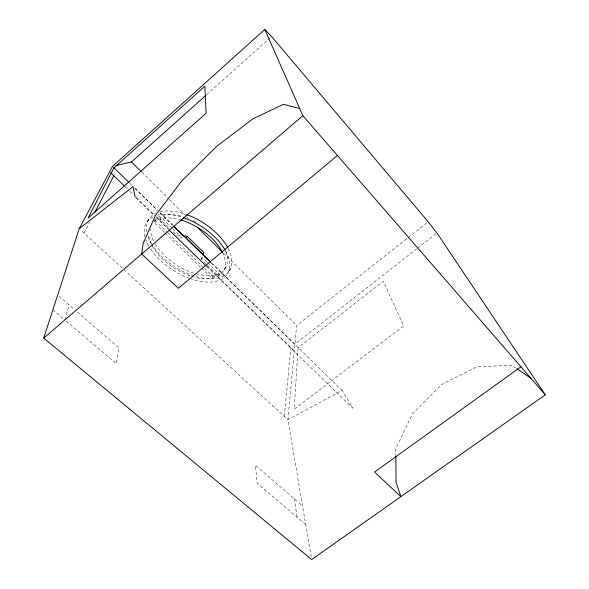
<?xml version="1.0" encoding="UTF-8"?>
<svg xmlns="http://www.w3.org/2000/svg" width="589" height="589" viewBox="0 0 589 589"><rect width="100%" height="100%" fill="white"/><g stroke="black" fill="none" stroke-linecap="round" stroke-linejoin="round"><path stroke-width="0.44" stroke-dasharray="2.94 2.21" d="M284.318 416.394L290.951 347.613M426.767 222.936L296.613 325.555L287.947 419.714L311.331 557.746M205.907 263.658L201.298 259.182L202.248 255.825M64.827 319.915L69.163 304.999M84.021 233.097L89.484 222.598M228.841 271.257L230.859 267.84M224.623 269.07L226.655 265.661M207.608 262.613L219.439 274.128L218.431 275.821L206.57 264.299M219.439 274.128L216.649 275.792L212.923 276.499L211.907 278.177L201.364 268.002M201.298 259.182L202.351 257.496L206.953 261.972M181.11 235.379L179.343 235.107L178.239 236.785L183.54 237.603M172.246 228.201L161.276 217.525L160.12 219.189L169.183 227.987M164.456 232.375L153.906 222.193L155.062 220.544L157.631 218.534L161.276 217.525M147.405 221.339L149.716 218.063M206.658 94.66L270.233 37.777M153.906 222.193L156.475 220.19L163.801 218.173A43.144 23.479 32.5 0 1 179.571 219.675M416.74 248.808L294.802 344.226L211.223 262.687M417.461 248.241L435.499 234.127M207.056 266.846L352.789 408.199L342.047 390.455L287.947 419.714L80.421 229.798M516.2 368.309L511.627 365.239L476.957 366.837L441.448 384.602L412.403 413.92L395.771 448.87L395.823 455.172M52.9 309.785L64.164 319.348M66.218 321.093L116.364 363.678L118.904 347.827L75.377 310.351M305.691 524.431L257.202 483.267L255.383 465.317L302.555 505.929M59.018 296.267L74.685 309.762M155.062 220.544L167.556 232.626M168.211 233.259L203.713 267.597M204.376 268.231L212.923 276.499M165.111 233.008L200.702 267.362M125.037 186.625L128.991 190.453M129.646 191.094L132.937 194.289M136.236 197.484L155.327 216.008M155.982 216.649L168.491 228.79M206.68 265.838L294.206 350.772M135.838 197.779L153.641 215.044M156.276 217.606L168.145 229.114M172.894 228.827L179.343 235.107M173.063 231.757L177.591 236.152M129.617 183.076L132.253 185.645M134.881 188.208L157.256 210.037M159.891 212.607L173.056 225.447M135.006 188.487L157.351 210.288M159.987 212.857L172.474 225.035M211.252 262.863L342.047 390.455M141.912 172.282L168.675 198.795M169.323 199.443L186.293 216.259M186.949 216.907L188.252 218.202M223.503 253.123L296.613 325.555M294.213 498.75L297.128 517.164M225.668 251.481A42.997 23.567 32.5 0 1 197.286 274.128M193.803 273.156A42.997 23.567 32.5 0 1 154.325 242.44M153.545 240.901A42.997 23.567 32.5 0 1 150.747 228.966M153.663 220.89A42.997 23.567 32.5 0 1 182.7 216.538M193.339 220.551A42.997 23.567 32.5 0 1 195.725 221.729M191.749 276.447A43.144 23.479 32.5 0 0 208.212 278.877L215.64 277.471L221.25 274.15A43.144 23.479 32.5 0 0 222.966 253.469M190.011 275.873A43.144 23.479 32.5 0 1 151.704 244.914M151.321 244.148A43.144 23.479 32.5 0 1 148.538 234.834M225.668 251.047A47.945 26.1 32.5 0 1 191.248 278.987M189.548 278.398A47.945 26.1 32.5 0 1 150.342 248.595M148.605 245.716A47.945 26.1 32.5 0 1 146.028 240.179M144.982 236.83A47.945 26.1 32.5 0 1 153.044 216.87M157.661 215.213A47.945 26.1 32.5 0 1 182.597 217.363M228.164 248.359A47.783 26.203 32.5 0 1 208.285 278.693A47.783 26.203 32.5 0 1 151.852 244.244M151.388 243.456A47.783 26.203 32.5 0 1 147.972 236.093M146.897 231.963A47.783 26.203 32.5 0 1 155.363 213.564M159.98 211.9A47.783 26.203 32.5 0 1 184.865 213.984M298.078 347.753L294.22 409.164L403.73 325.879L383.248 281.284L298.078 347.753"/><path stroke-width="0.88" d="M203.065 254.978L203.787 252.453L187.295 236.329L182.877 235.652M43.711 338.086L79.22 228.701L112.506 166.378L264.778 29.45L271.603 36.555L428.203 221.803L436.95 232.994L545.289 394.844L311.64 559.55L43.711 338.086L302.856 115.672L264.778 29.45M94.52 212.909L113.846 175.765M203.787 252.453L202.726 254.146L186.198 238.008L187.295 236.329M115.952 165.575L131.465 161.938L205.973 95.271M337.438 155.496L178.334 288.323L141.684 254.006L143.171 243.338L155.356 215.508L181.994 180.727L216.796 146.278L253.086 118.735L283.464 104.334L299.683 108.486M79.22 228.701L133.033 186.566L135.175 197.138M520.919 366.785L374.56 472.047L400.851 496.66L396.073 482.163L395.837 456.07M516.958 368.824L531.447 378.558M110.857 172.864L124.382 185.984M168.807 229.754L206.393 266.213M113.824 167.666L128.962 182.435M173.711 226.095L183.584 235.725M202.668 254.345L210.567 262.046M173.784 226.316L210.597 262.223M131.465 161.938L141.257 171.635M198.044 227.899L222.2 251.827M302.856 115.672L545.289 394.844M180.433 219.911A43.144 23.479 32.5 0 1 222.62 252.733M183.422 217.643A47.945 26.1 32.5 0 1 225.241 250.281M186.522 214.543A47.783 26.203 32.5 0 1 227.759 247.601M113.787 168.005L88.114 218.07L206.098 113.257L204.869 86.185L113.787 168.005"/></g></svg>
